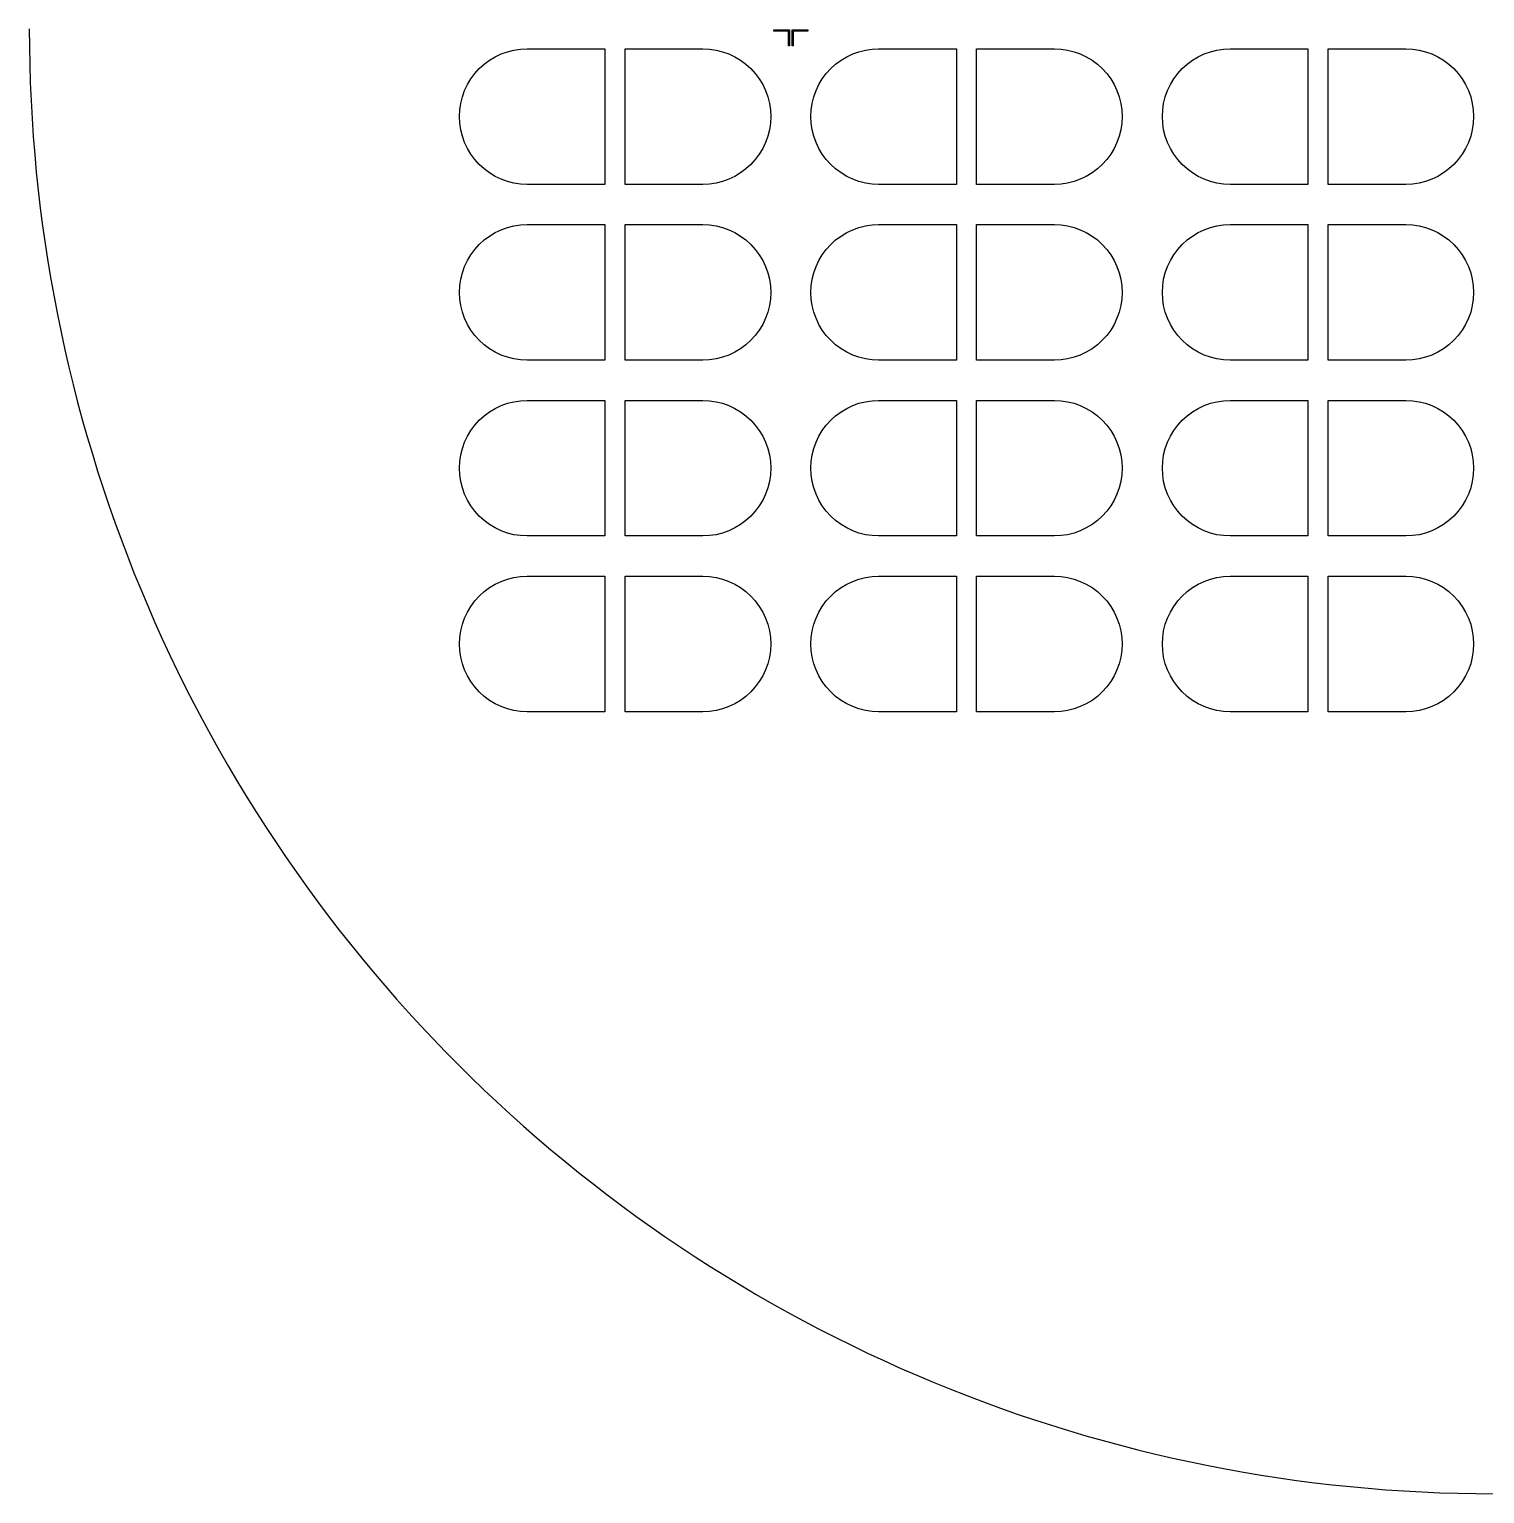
# Model space of a CAD drawing. Extents: x -21 to 129, y -39 to 111.
# Drawn here: x -21 to 53.5, y -39 to 36 of the extents above; entities that cross this region are included whole.
import ezdxf

# ---------------------------------------------------------------- set-up
doc = ezdxf.new("R2010")
doc.units = 0

msp = doc.modelspace()

# ---------------------------------------------------------------- linework, layer by layer
for p, q in [((-21, 36), (-20.9943, 35.0796)), ((17.125, 35.875), (17.125, 35.9375)), ((17.125, 35.9375), (17.9375, 35.9375)), ((17.875, 35.875), (17.125, 35.875)), ((17.875, 35.125), (17.875, 35.875)), ((17.9375, 35.9375), (17.9375, 35.125)), ((18.0625, 35.125), (18.0625, 35.9375)), ((18.0625, 35.9375), (18.875, 35.9375)), ((18.875, 35.875), (18.125, 35.875)), ((18.125, 35.875), (18.125, 35.125)), ((18.875, 35.9375), (18.875, 35.875)), ((-20.9943, 35.0796), (-20.9774, 34.1594)), ((2.57217, 34.3852), (2.86426, 34.5603)), ((2.86426, 34.5603), (3.17209, 34.7059)), ((3.17209, 34.7059), (3.49272, 34.8206)), ((3.49272, 34.8206), (3.82304, 34.9033)), ((3.82304, 34.9033), (4.15988, 34.9533)), ((4.15988, 34.9533), (4.5, 34.97)), ((4.5, 34.97), (8.485, 34.97)), ((8.485, 34.97), (8.485, 28.03)), ((9.515, 28.03), (9.515, 34.97)), ((9.515, 34.97), (13.5, 34.97)), ((13.5, 34.97), (13.8401, 34.9533)), ((13.8401, 34.9533), (14.177, 34.9033)), ((14.177, 34.9033), (14.5073, 34.8206)), ((14.5073, 34.8206), (14.8279, 34.7059)), ((14.8279, 34.7059), (15.1357, 34.5603)), ((15.1357, 34.5603), (15.4278, 34.3852)), ((17.9375, 35.125), (17.875, 35.125)), ((18.125, 35.125), (18.0625, 35.125)), ((20.5722, 34.3852), (20.8643, 34.5603)), ((20.8643, 34.5603), (21.1721, 34.7059)), ((21.1721, 34.7059), (21.4927, 34.8206)), ((21.4927, 34.8206), (21.823, 34.9033)), ((21.823, 34.9033), (22.1599, 34.9533)), ((22.1599, 34.9533), (22.5, 34.97)), ((22.5, 34.97), (26.485, 34.97)), ((26.485, 34.97), (26.485, 28.03)), ((27.515, 28.03), (27.515, 34.97)), ((27.515, 34.97), (31.5, 34.97)), ((31.5, 34.97), (31.8401, 34.9533)), ((31.8401, 34.9533), (32.177, 34.9033)), ((32.177, 34.9033), (32.5073, 34.8206)), ((32.5073, 34.8206), (32.8279, 34.7059)), ((32.8279, 34.7059), (33.1357, 34.5603)), ((33.1357, 34.5603), (33.4278, 34.3852)), ((38.5722, 34.3852), (38.8643, 34.5603)), ((38.8643, 34.5603), (39.1721, 34.7059)), ((39.1721, 34.7059), (39.4927, 34.8206)), ((39.4927, 34.8206), (39.823, 34.9033)), ((39.823, 34.9033), (40.1599, 34.9533)), ((40.1599, 34.9533), (40.5, 34.97)), ((40.5, 34.97), (44.485, 34.97)), ((44.485, 34.97), (44.485, 28.03)), ((45.515, 28.03), (45.515, 34.97)), ((45.515, 34.97), (49.5, 34.97)), ((49.5, 34.97), (49.8401, 34.9533)), ((49.8401, 34.9533), (50.177, 34.9033)), ((50.177, 34.9033), (50.5073, 34.8206)), ((50.5073, 34.8206), (50.8279, 34.7059)), ((50.8279, 34.7059), (51.1357, 34.5603)), ((51.1357, 34.5603), (51.4278, 34.3852)), ((-20.9774, 34.1594), (-20.9492, 33.2395)), ((1.81766, 33.7013), (2.04634, 33.9537)), ((2.04634, 33.9537), (2.29866, 34.1823)), ((2.29866, 34.1823), (2.57217, 34.3852)), ((15.4278, 34.3852), (15.7013, 34.1823)), ((15.7013, 34.1823), (15.9537, 33.9537)), ((15.9537, 33.9537), (16.1823, 33.7013)), ((19.8177, 33.7013), (20.0463, 33.9537)), ((20.0463, 33.9537), (20.2987, 34.1823)), ((20.2987, 34.1823), (20.5722, 34.3852)), ((33.4278, 34.3852), (33.7013, 34.1823)), ((33.7013, 34.1823), (33.9537, 33.9537)), ((33.9537, 33.9537), (34.1823, 33.7013)), ((37.8177, 33.7013), (38.0463, 33.9537)), ((38.0463, 33.9537), (38.2987, 34.1823)), ((38.2987, 34.1823), (38.5722, 34.3852)), ((51.4278, 34.3852), (51.7013, 34.1823)), ((51.7013, 34.1823), (51.9537, 33.9537)), ((51.9537, 33.9537), (52.1823, 33.7013)), ((-20.9492, 33.2395), (-20.9097, 32.3199)), ((1.29414, 32.8279), (1.43974, 33.1357)), ((1.43974, 33.1357), (1.61481, 33.4278)), ((1.61481, 33.4278), (1.81766, 33.7013)), ((16.1823, 33.7013), (16.3852, 33.4278)), ((16.3852, 33.4278), (16.5603, 33.1357)), ((16.5603, 33.1357), (16.7059, 32.8279)), ((19.2941, 32.8279), (19.4397, 33.1357)), ((19.4397, 33.1357), (19.6148, 33.4278)), ((19.6148, 33.4278), (19.8177, 33.7013)), ((34.1823, 33.7013), (34.3852, 33.4278)), ((34.3852, 33.4278), (34.5603, 33.1357)), ((34.5603, 33.1357), (34.7059, 32.8279)), ((37.2941, 32.8279), (37.4397, 33.1357)), ((37.4397, 33.1357), (37.6148, 33.4278)), ((37.6148, 33.4278), (37.8177, 33.7013)), ((52.1823, 33.7013), (52.3852, 33.4278)), ((52.3852, 33.4278), (52.5603, 33.1357)), ((52.5603, 33.1357), (52.7059, 32.8279)), ((-20.9097, 32.3199), (-20.8589, 31.4009)), ((1.09668, 32.177), (1.17943, 32.5073)), ((1.17943, 32.5073), (1.29414, 32.8279)), ((16.7059, 32.8279), (16.8206, 32.5073)), ((16.8206, 32.5073), (16.9033, 32.177)), ((19.0967, 32.177), (19.1794, 32.5073)), ((19.1794, 32.5073), (19.2941, 32.8279)), ((34.7059, 32.8279), (34.8206, 32.5073)), ((34.8206, 32.5073), (34.9033, 32.177)), ((37.0967, 32.177), (37.1794, 32.5073)), ((37.1794, 32.5073), (37.2941, 32.8279)), ((52.7059, 32.8279), (52.8206, 32.5073)), ((52.8206, 32.5073), (52.9033, 32.177)), ((1.03001, 31.5), (1.04672, 31.8401)), ((1.04672, 31.1599), (1.03001, 31.5)), ((1.04672, 31.8401), (1.09668, 32.177)), ((16.9033, 32.177), (16.9533, 31.8401)), ((16.9533, 31.8401), (16.97, 31.5)), ((16.97, 31.5), (16.9533, 31.1599)), ((19.03, 31.5), (19.0467, 31.8401)), ((19.0467, 31.1599), (19.03, 31.5)), ((19.0467, 31.8401), (19.0967, 32.177)), ((34.9033, 32.177), (34.9533, 31.8401)), ((34.9533, 31.8401), (34.97, 31.5)), ((34.97, 31.5), (34.9533, 31.1599)), ((37.03, 31.5), (37.0467, 31.8401)), ((37.0467, 31.1599), (37.03, 31.5)), ((37.0467, 31.8401), (37.0967, 32.177)), ((52.9033, 32.177), (52.9533, 31.8401)), ((52.9533, 31.8401), (52.97, 31.5)), ((52.97, 31.5), (52.9533, 31.1599)), ((-20.8589, 31.4009), (-20.7968, 30.4827)), ((1.09668, 30.823), (1.04672, 31.1599)), ((1.17943, 30.4927), (1.09668, 30.823)), ((16.9033, 30.823), (16.8206, 30.4927)), ((16.9533, 31.1599), (16.9033, 30.823)), ((19.0967, 30.823), (19.0467, 31.1599)), ((19.1794, 30.4927), (19.0967, 30.823)), ((34.9033, 30.823), (34.8206, 30.4927)), ((34.9533, 31.1599), (34.9033, 30.823)), ((37.0967, 30.823), (37.0467, 31.1599)), ((37.1794, 30.4927), (37.0967, 30.823)), ((52.9033, 30.823), (52.8206, 30.4927)), ((52.9533, 31.1599), (52.9033, 30.823)), ((-20.7968, 30.4827), (-20.7234, 29.5652)), ((1.29414, 30.1721), (1.17943, 30.4927)), ((1.43974, 29.8643), (1.29414, 30.1721)), ((16.7059, 30.1721), (16.5603, 29.8643)), ((16.8206, 30.4927), (16.7059, 30.1721)), ((19.2941, 30.1721), (19.1794, 30.4927)), ((19.4397, 29.8643), (19.2941, 30.1721)), ((34.7059, 30.1721), (34.5603, 29.8643)), ((34.8206, 30.4927), (34.7059, 30.1721)), ((37.2941, 30.1721), (37.1794, 30.4927)), ((37.4397, 29.8643), (37.2941, 30.1721)), ((52.7059, 30.1721), (52.5603, 29.8643)), ((52.8206, 30.4927), (52.7059, 30.1721)), ((-20.7234, 29.5652), (-20.6388, 28.6487)), ((1.61481, 29.5722), (1.43974, 29.8643)), ((1.81766, 29.2987), (1.61481, 29.5722)), ((2.04634, 29.0463), (1.81766, 29.2987)), ((16.1823, 29.2987), (15.9537, 29.0463)), ((16.3852, 29.5722), (16.1823, 29.2987)), ((16.5603, 29.8643), (16.3852, 29.5722)), ((19.6148, 29.5722), (19.4397, 29.8643)), ((19.8177, 29.2987), (19.6148, 29.5722)), ((20.0463, 29.0463), (19.8177, 29.2987)), ((34.1823, 29.2987), (33.9537, 29.0463)), ((34.3852, 29.5722), (34.1823, 29.2987)), ((34.5603, 29.8643), (34.3852, 29.5722)), ((37.6148, 29.5722), (37.4397, 29.8643)), ((37.8177, 29.2987), (37.6148, 29.5722)), ((38.0463, 29.0463), (37.8177, 29.2987)), ((52.1823, 29.2987), (51.9537, 29.0463)), ((52.3852, 29.5722), (52.1823, 29.2987)), ((52.5603, 29.8643), (52.3852, 29.5722)), ((-20.6388, 28.6487), (-20.543, 27.7333)), ((2.29866, 28.8177), (2.04634, 29.0463)), ((2.57217, 28.6148), (2.29866, 28.8177)), ((2.86426, 28.4397), (2.57217, 28.6148)), ((15.4278, 28.6148), (15.1357, 28.4397)), ((15.7013, 28.8177), (15.4278, 28.6148)), ((15.9537, 29.0463), (15.7013, 28.8177)), ((20.2987, 28.8177), (20.0463, 29.0463)), ((20.5722, 28.6148), (20.2987, 28.8177)), ((20.8643, 28.4397), (20.5722, 28.6148)), ((33.4278, 28.6148), (33.1357, 28.4397)), ((33.7013, 28.8177), (33.4278, 28.6148)), ((33.9537, 29.0463), (33.7013, 28.8177)), ((38.2987, 28.8177), (38.0463, 29.0463)), ((38.5722, 28.6148), (38.2987, 28.8177)), ((38.8643, 28.4397), (38.5722, 28.6148)), ((51.4278, 28.6148), (51.1357, 28.4397)), ((51.7013, 28.8177), (51.4278, 28.6148)), ((51.9537, 29.0463), (51.7013, 28.8177)), ((3.17209, 28.2941), (2.86426, 28.4397)), ((3.49272, 28.1794), (3.17209, 28.2941)), ((3.82304, 28.0967), (3.49272, 28.1794)), ((4.15988, 28.0467), (3.82304, 28.0967)), ((4.5, 28.03), (4.15988, 28.0467)), ((8.485, 28.03), (4.5, 28.03)), ((13.5, 28.03), (9.515, 28.03)), ((13.8401, 28.0467), (13.5, 28.03)), ((14.177, 28.0967), (13.8401, 28.0467)), ((14.5073, 28.1794), (14.177, 28.0967)), ((14.8279, 28.2941), (14.5073, 28.1794)), ((15.1357, 28.4397), (14.8279, 28.2941)), ((21.1721, 28.2941), (20.8643, 28.4397)), ((21.4927, 28.1794), (21.1721, 28.2941)), ((21.823, 28.0967), (21.4927, 28.1794)), ((22.1599, 28.0467), (21.823, 28.0967)), ((22.5, 28.03), (22.1599, 28.0467)), ((26.485, 28.03), (22.5, 28.03)), ((31.5, 28.03), (27.515, 28.03)), ((31.8401, 28.0467), (31.5, 28.03)), ((32.177, 28.0967), (31.8401, 28.0467)), ((32.5073, 28.1794), (32.177, 28.0967)), ((32.8279, 28.2941), (32.5073, 28.1794)), ((33.1357, 28.4397), (32.8279, 28.2941)), ((39.1721, 28.2941), (38.8643, 28.4397)), ((39.4927, 28.1794), (39.1721, 28.2941)), ((39.823, 28.0967), (39.4927, 28.1794)), ((40.1599, 28.0467), (39.823, 28.0967)), ((40.5, 28.03), (40.1599, 28.0467)), ((44.485, 28.03), (40.5, 28.03)), ((49.5, 28.03), (45.515, 28.03)), ((49.8401, 28.0467), (49.5, 28.03)), ((50.177, 28.0967), (49.8401, 28.0467)), ((50.5073, 28.1794), (50.177, 28.0967)), ((50.8279, 28.2941), (50.5073, 28.1794)), ((51.1357, 28.4397), (50.8279, 28.2941)), ((-20.543, 27.7333), (-20.436, 26.8192)), ((-20.436, 26.8192), (-20.3177, 25.9064)), ((-20.3177, 25.9064), (-20.1882, 24.9952)), ((2.57217, 25.3852), (2.86426, 25.5603)), ((2.86426, 25.5603), (3.17209, 25.7059)), ((3.17209, 25.7059), (3.49272, 25.8206)), ((3.49272, 25.8206), (3.82304, 25.9033)), ((3.82304, 25.9033), (4.15988, 25.9533)), ((4.15988, 25.9533), (4.5, 25.97)), ((4.5, 25.97), (8.485, 25.97)), ((8.485, 25.97), (8.485, 19.03)), ((9.515, 19.03), (9.515, 25.97)), ((9.515, 25.97), (13.5, 25.97)), ((13.5, 25.97), (13.8401, 25.9533)), ((13.8401, 25.9533), (14.177, 25.9033)), ((14.177, 25.9033), (14.5073, 25.8206)), ((14.5073, 25.8206), (14.8279, 25.7059)), ((14.8279, 25.7059), (15.1357, 25.5603)), ((15.1357, 25.5603), (15.4278, 25.3852)), ((20.5722, 25.3852), (20.8643, 25.5603)), ((20.8643, 25.5603), (21.1721, 25.7059)), ((21.1721, 25.7059), (21.4927, 25.8206)), ((21.4927, 25.8206), (21.823, 25.9033)), ((21.823, 25.9033), (22.1599, 25.9533)), ((22.1599, 25.9533), (22.5, 25.97)), ((22.5, 25.97), (26.485, 25.97)), ((26.485, 25.97), (26.485, 19.03)), ((27.515, 19.03), (27.515, 25.97)), ((27.515, 25.97), (31.5, 25.97)), ((31.5, 25.97), (31.8401, 25.9533)), ((31.8401, 25.9533), (32.177, 25.9033)), ((32.177, 25.9033), (32.5073, 25.8206)), ((32.5073, 25.8206), (32.8279, 25.7059)), ((32.8279, 25.7059), (33.1357, 25.5603)), ((33.1357, 25.5603), (33.4278, 25.3852)), ((38.5722, 25.3852), (38.8643, 25.5603)), ((38.8643, 25.5603), (39.1721, 25.7059)), ((39.1721, 25.7059), (39.4927, 25.8206)), ((39.4927, 25.8206), (39.823, 25.9033)), ((39.823, 25.9033), (40.1599, 25.9533)), ((40.1599, 25.9533), (40.5, 25.97)), ((40.5, 25.97), (44.485, 25.97)), ((44.485, 25.97), (44.485, 19.03)), ((45.515, 19.03), (45.515, 25.97)), ((45.515, 25.97), (49.5, 25.97)), ((49.5, 25.97), (49.8401, 25.9533)), ((49.8401, 25.9533), (50.177, 25.9033)), ((50.177, 25.9033), (50.5073, 25.8206)), ((50.5073, 25.8206), (50.8279, 25.7059)), ((50.8279, 25.7059), (51.1357, 25.5603)), ((51.1357, 25.5603), (51.4278, 25.3852)), ((-20.1882, 24.9952), (-20.0476, 24.0856)), ((1.81766, 24.7013), (2.04634, 24.9537)), ((2.04634, 24.9537), (2.29866, 25.1823)), ((2.29866, 25.1823), (2.57217, 25.3852)), ((15.4278, 25.3852), (15.7013, 25.1823)), ((15.7013, 25.1823), (15.9537, 24.9537)), ((15.9537, 24.9537), (16.1823, 24.7013)), ((19.8177, 24.7013), (20.0463, 24.9537)), ((20.0463, 24.9537), (20.2987, 25.1823)), ((20.2987, 25.1823), (20.5722, 25.3852)), ((33.4278, 25.3852), (33.7013, 25.1823)), ((33.7013, 25.1823), (33.9537, 24.9537)), ((33.9537, 24.9537), (34.1823, 24.7013)), ((37.8177, 24.7013), (38.0463, 24.9537)), ((38.0463, 24.9537), (38.2987, 25.1823)), ((38.2987, 25.1823), (38.5722, 25.3852)), ((51.4278, 25.3852), (51.7013, 25.1823)), ((51.7013, 25.1823), (51.9537, 24.9537)), ((51.9537, 24.9537), (52.1823, 24.7013)), ((-20.0476, 24.0856), (-19.8958, 23.1779)), ((1.29414, 23.8279), (1.43974, 24.1357)), ((1.43974, 24.1357), (1.61481, 24.4278)), ((1.61481, 24.4278), (1.81766, 24.7013)), ((16.1823, 24.7013), (16.3852, 24.4278)), ((16.3852, 24.4278), (16.5603, 24.1357)), ((16.5603, 24.1357), (16.7059, 23.8279)), ((19.2941, 23.8279), (19.4397, 24.1357)), ((19.4397, 24.1357), (19.6148, 24.4278)), ((19.6148, 24.4278), (19.8177, 24.7013)), ((34.1823, 24.7013), (34.3852, 24.4278)), ((34.3852, 24.4278), (34.5603, 24.1357)), ((34.5603, 24.1357), (34.7059, 23.8279)), ((37.2941, 23.8279), (37.4397, 24.1357)), ((37.4397, 24.1357), (37.6148, 24.4278)), ((37.6148, 24.4278), (37.8177, 24.7013)), ((52.1823, 24.7013), (52.3852, 24.4278)), ((52.3852, 24.4278), (52.5603, 24.1357)), ((52.5603, 24.1357), (52.7059, 23.8279)), ((1.09668, 23.177), (1.17943, 23.5073)), ((1.17943, 23.5073), (1.29414, 23.8279)), ((16.7059, 23.8279), (16.8206, 23.5073)), ((16.8206, 23.5073), (16.9033, 23.177)), ((19.0967, 23.177), (19.1794, 23.5073)), ((19.1794, 23.5073), (19.2941, 23.8279)), ((34.7059, 23.8279), (34.8206, 23.5073)), ((34.8206, 23.5073), (34.9033, 23.177)), ((37.0967, 23.177), (37.1794, 23.5073)), ((37.1794, 23.5073), (37.2941, 23.8279)), ((52.7059, 23.8279), (52.8206, 23.5073)), ((52.8206, 23.5073), (52.9033, 23.177)), ((-19.8958, 23.1779), (-19.7329, 22.272)), ((1.03001, 22.5), (1.04672, 22.8401)), ((1.04672, 22.1599), (1.03001, 22.5)), ((1.04672, 22.8401), (1.09668, 23.177)), ((16.9033, 23.177), (16.9533, 22.8401)), ((16.9533, 22.8401), (16.97, 22.5)), ((16.97, 22.5), (16.9533, 22.1599)), ((19.03, 22.5), (19.0467, 22.8401)), ((19.0467, 22.1599), (19.03, 22.5)), ((19.0467, 22.8401), (19.0967, 23.177)), ((34.9033, 23.177), (34.9533, 22.8401)), ((34.9533, 22.8401), (34.97, 22.5)), ((34.97, 22.5), (34.9533, 22.1599)), ((37.03, 22.5), (37.0467, 22.8401)), ((37.0467, 22.1599), (37.03, 22.5)), ((37.0467, 22.8401), (37.0967, 23.177)), ((52.9033, 23.177), (52.9533, 22.8401)), ((52.9533, 22.8401), (52.97, 22.5)), ((52.97, 22.5), (52.9533, 22.1599)), ((-19.7329, 22.272), (-19.5589, 21.3682)), ((1.09668, 21.823), (1.04672, 22.1599)), ((1.17943, 21.4927), (1.09668, 21.823)), ((16.9033, 21.823), (16.8206, 21.4927)), ((16.9533, 22.1599), (16.9033, 21.823)), ((19.0967, 21.823), (19.0467, 22.1599)), ((19.1794, 21.4927), (19.0967, 21.823)), ((34.9033, 21.823), (34.8206, 21.4927)), ((34.9533, 22.1599), (34.9033, 21.823)), ((37.0967, 21.823), (37.0467, 22.1599)), ((37.1794, 21.4927), (37.0967, 21.823)), ((52.9033, 21.823), (52.8206, 21.4927)), ((52.9533, 22.1599), (52.9033, 21.823)), ((-19.5589, 21.3682), (-19.3738, 20.4666)), ((1.29414, 21.1721), (1.17943, 21.4927)), ((1.43974, 20.8643), (1.29414, 21.1721)), ((16.7059, 21.1721), (16.5603, 20.8643)), ((16.8206, 21.4927), (16.7059, 21.1721)), ((19.2941, 21.1721), (19.1794, 21.4927)), ((19.4397, 20.8643), (19.2941, 21.1721)), ((34.7059, 21.1721), (34.5603, 20.8643)), ((34.8206, 21.4927), (34.7059, 21.1721)), ((37.2941, 21.1721), (37.1794, 21.4927)), ((37.4397, 20.8643), (37.2941, 21.1721)), ((52.7059, 21.1721), (52.5603, 20.8643)), ((52.8206, 21.4927), (52.7059, 21.1721)), ((-19.3738, 20.4666), (-19.1777, 19.5674)), ((1.61481, 20.5722), (1.43974, 20.8643)), ((1.81766, 20.2987), (1.61481, 20.5722)), ((2.04634, 20.0463), (1.81766, 20.2987)), ((16.1823, 20.2987), (15.9537, 20.0463)), ((16.3852, 20.5722), (16.1823, 20.2987)), ((16.5603, 20.8643), (16.3852, 20.5722)), ((19.6148, 20.5722), (19.4397, 20.8643)), ((19.8177, 20.2987), (19.6148, 20.5722)), ((20.0463, 20.0463), (19.8177, 20.2987)), ((34.1823, 20.2987), (33.9537, 20.0463)), ((34.3852, 20.5722), (34.1823, 20.2987)), ((34.5603, 20.8643), (34.3852, 20.5722)), ((37.6148, 20.5722), (37.4397, 20.8643)), ((37.8177, 20.2987), (37.6148, 20.5722)), ((38.0463, 20.0463), (37.8177, 20.2987)), ((52.1823, 20.2987), (51.9537, 20.0463)), ((52.3852, 20.5722), (52.1823, 20.2987)), ((52.5603, 20.8643), (52.3852, 20.5722)), ((-19.1777, 19.5674), (-18.9705, 18.6706)), ((2.29866, 19.8177), (2.04634, 20.0463)), ((2.57217, 19.6148), (2.29866, 19.8177)), ((2.86426, 19.4397), (2.57217, 19.6148)), ((15.4278, 19.6148), (15.1357, 19.4397)), ((15.7013, 19.8177), (15.4278, 19.6148)), ((15.9537, 20.0463), (15.7013, 19.8177)), ((20.2987, 19.8177), (20.0463, 20.0463)), ((20.5722, 19.6148), (20.2987, 19.8177)), ((20.8643, 19.4397), (20.5722, 19.6148)), ((33.4278, 19.6148), (33.1357, 19.4397)), ((33.7013, 19.8177), (33.4278, 19.6148)), ((33.9537, 20.0463), (33.7013, 19.8177)), ((38.2987, 19.8177), (38.0463, 20.0463)), ((38.5722, 19.6148), (38.2987, 19.8177)), ((38.8643, 19.4397), (38.5722, 19.6148)), ((51.4278, 19.6148), (51.1357, 19.4397)), ((51.7013, 19.8177), (51.4278, 19.6148)), ((51.9537, 20.0463), (51.7013, 19.8177)), ((3.17209, 19.2941), (2.86426, 19.4397)), ((3.49272, 19.1794), (3.17209, 19.2941)), ((3.82304, 19.0967), (3.49272, 19.1794)), ((4.15988, 19.0467), (3.82304, 19.0967)), ((4.5, 19.03), (4.15988, 19.0467)), ((8.485, 19.03), (4.5, 19.03)), ((13.5, 19.03), (9.515, 19.03)), ((13.8401, 19.0467), (13.5, 19.03)), ((14.177, 19.0967), (13.8401, 19.0467)), ((14.5073, 19.1794), (14.177, 19.0967)), ((14.8279, 19.2941), (14.5073, 19.1794)), ((15.1357, 19.4397), (14.8279, 19.2941)), ((21.1721, 19.2941), (20.8643, 19.4397)), ((21.4927, 19.1794), (21.1721, 19.2941)), ((21.823, 19.0967), (21.4927, 19.1794)), ((22.1599, 19.0467), (21.823, 19.0967)), ((22.5, 19.03), (22.1599, 19.0467)), ((26.485, 19.03), (22.5, 19.03)), ((31.5, 19.03), (27.515, 19.03)), ((31.8401, 19.0467), (31.5, 19.03)), ((32.177, 19.0967), (31.8401, 19.0467)), ((32.5073, 19.1794), (32.177, 19.0967)), ((32.8279, 19.2941), (32.5073, 19.1794)), ((33.1357, 19.4397), (32.8279, 19.2941)), ((39.1721, 19.2941), (38.8643, 19.4397)), ((39.4927, 19.1794), (39.1721, 19.2941)), ((39.823, 19.0967), (39.4927, 19.1794)), ((40.1599, 19.0467), (39.823, 19.0967)), ((40.5, 19.03), (40.1599, 19.0467)), ((44.485, 19.03), (40.5, 19.03)), ((49.5, 19.03), (45.515, 19.03)), ((49.8401, 19.0467), (49.5, 19.03)), ((50.177, 19.0967), (49.8401, 19.0467)), ((50.5073, 19.1794), (50.177, 19.0967)), ((50.8279, 19.2941), (50.5073, 19.1794)), ((51.1357, 19.4397), (50.8279, 19.2941)), ((-18.9705, 18.6706), (-18.7523, 17.7765)), ((-18.7523, 17.7765), (-18.5232, 16.8851)), ((-18.5232, 16.8851), (-18.2832, 15.9965)), ((2.57217, 16.3852), (2.86426, 16.5603)), ((2.86426, 16.5603), (3.17209, 16.7059)), ((3.17209, 16.7059), (3.49272, 16.8206)), ((3.49272, 16.8206), (3.82304, 16.9033)), ((3.82304, 16.9033), (4.15988, 16.9533)), ((4.15988, 16.9533), (4.5, 16.97)), ((4.5, 16.97), (8.485, 16.97)), ((8.485, 16.97), (8.485, 10.03)), ((9.515, 10.03), (9.515, 16.97)), ((9.515, 16.97), (13.5, 16.97)), ((13.5, 16.97), (13.8401, 16.9533)), ((13.8401, 16.9533), (14.177, 16.9033)), ((14.177, 16.9033), (14.5073, 16.8206)), ((14.5073, 16.8206), (14.8279, 16.7059)), ((14.8279, 16.7059), (15.1357, 16.5603)), ((15.1357, 16.5603), (15.4278, 16.3852)), ((20.5722, 16.3852), (20.8643, 16.5603)), ((20.8643, 16.5603), (21.1721, 16.7059)), ((21.1721, 16.7059), (21.4927, 16.8206)), ((21.4927, 16.8206), (21.823, 16.9033)), ((21.823, 16.9033), (22.1599, 16.9533)), ((22.1599, 16.9533), (22.5, 16.97)), ((22.5, 16.97), (26.485, 16.97)), ((26.485, 16.97), (26.485, 10.03)), ((27.515, 10.03), (27.515, 16.97)), ((27.515, 16.97), (31.5, 16.97)), ((31.5, 16.97), (31.8401, 16.9533)), ((31.8401, 16.9533), (32.177, 16.9033)), ((32.177, 16.9033), (32.5073, 16.8206)), ((32.5073, 16.8206), (32.8279, 16.7059)), ((32.8279, 16.7059), (33.1357, 16.5603)), ((33.1357, 16.5603), (33.4278, 16.3852)), ((38.5722, 16.3852), (38.8643, 16.5603)), ((38.8643, 16.5603), (39.1721, 16.7059)), ((39.1721, 16.7059), (39.4927, 16.8206)), ((39.4927, 16.8206), (39.823, 16.9033)), ((39.823, 16.9033), (40.1599, 16.9533)), ((40.1599, 16.9533), (40.5, 16.97)), ((40.5, 16.97), (44.485, 16.97)), ((44.485, 16.97), (44.485, 10.03)), ((45.515, 10.03), (45.515, 16.97)), ((45.515, 16.97), (49.5, 16.97)), ((49.5, 16.97), (49.8401, 16.9533)), ((49.8401, 16.9533), (50.177, 16.9033)), ((50.177, 16.9033), (50.5073, 16.8206)), ((50.5073, 16.8206), (50.8279, 16.7059)), ((50.8279, 16.7059), (51.1357, 16.5603)), ((51.1357, 16.5603), (51.4278, 16.3852)), ((-18.2832, 15.9965), (-18.0323, 15.111)), ((1.81766, 15.7013), (2.04634, 15.9537)), ((2.04634, 15.9537), (2.29866, 16.1823)), ((2.29866, 16.1823), (2.57217, 16.3852)), ((15.4278, 16.3852), (15.7013, 16.1823)), ((15.7013, 16.1823), (15.9537, 15.9537)), ((15.9537, 15.9537), (16.1823, 15.7013)), ((19.8177, 15.7013), (20.0463, 15.9537)), ((20.0463, 15.9537), (20.2987, 16.1823)), ((20.2987, 16.1823), (20.5722, 16.3852)), ((33.4278, 16.3852), (33.7013, 16.1823)), ((33.7013, 16.1823), (33.9537, 15.9537)), ((33.9537, 15.9537), (34.1823, 15.7013)), ((37.8177, 15.7013), (38.0463, 15.9537)), ((38.0463, 15.9537), (38.2987, 16.1823)), ((38.2987, 16.1823), (38.5722, 16.3852)), ((51.4278, 16.3852), (51.7013, 16.1823)), ((51.7013, 16.1823), (51.9537, 15.9537)), ((51.9537, 15.9537), (52.1823, 15.7013)), ((-18.0323, 15.111), (-17.7705, 14.2286)), ((1.29414, 14.8279), (1.43974, 15.1357)), ((1.43974, 15.1357), (1.61481, 15.4278)), ((1.61481, 15.4278), (1.81766, 15.7013)), ((16.1823, 15.7013), (16.3852, 15.4278)), ((16.3852, 15.4278), (16.5603, 15.1357)), ((16.5603, 15.1357), (16.7059, 14.8279)), ((19.2941, 14.8279), (19.4397, 15.1357)), ((19.4397, 15.1357), (19.6148, 15.4278)), ((19.6148, 15.4278), (19.8177, 15.7013)), ((34.1823, 15.7013), (34.3852, 15.4278)), ((34.3852, 15.4278), (34.5603, 15.1357)), ((34.5603, 15.1357), (34.7059, 14.8279)), ((37.2941, 14.8279), (37.4397, 15.1357)), ((37.4397, 15.1357), (37.6148, 15.4278)), ((37.6148, 15.4278), (37.8177, 15.7013)), ((52.1823, 15.7013), (52.3852, 15.4278)), ((52.3852, 15.4278), (52.5603, 15.1357)), ((52.5603, 15.1357), (52.7059, 14.8279)), ((1.09668, 14.177), (1.17943, 14.5073)), ((1.17943, 14.5073), (1.29414, 14.8279)), ((16.7059, 14.8279), (16.8206, 14.5073)), ((16.8206, 14.5073), (16.9033, 14.177)), ((19.0967, 14.177), (19.1794, 14.5073)), ((19.1794, 14.5073), (19.2941, 14.8279)), ((34.7059, 14.8279), (34.8206, 14.5073)), ((34.8206, 14.5073), (34.9033, 14.177)), ((37.0967, 14.177), (37.1794, 14.5073)), ((37.1794, 14.5073), (37.2941, 14.8279)), ((52.7059, 14.8279), (52.8206, 14.5073)), ((52.8206, 14.5073), (52.9033, 14.177)), ((-17.7705, 14.2286), (-17.4979, 13.3495)), ((1.03001, 13.5), (1.04672, 13.8401)), ((1.04672, 13.1599), (1.03001, 13.5)), ((1.04672, 13.8401), (1.09668, 14.177)), ((16.9033, 14.177), (16.9533, 13.8401)), ((16.9533, 13.8401), (16.97, 13.5)), ((16.97, 13.5), (16.9533, 13.1599)), ((19.03, 13.5), (19.0467, 13.8401)), ((19.0467, 13.1599), (19.03, 13.5)), ((19.0467, 13.8401), (19.0967, 14.177)), ((34.9033, 14.177), (34.9533, 13.8401)), ((34.9533, 13.8401), (34.97, 13.5)), ((34.97, 13.5), (34.9533, 13.1599)), ((37.03, 13.5), (37.0467, 13.8401)), ((37.0467, 13.1599), (37.03, 13.5)), ((37.0467, 13.8401), (37.0967, 14.177)), ((52.9033, 14.177), (52.9533, 13.8401)), ((52.9533, 13.8401), (52.97, 13.5)), ((52.97, 13.5), (52.9533, 13.1599)), ((-17.4979, 13.3495), (-17.2146, 12.4739)), ((1.09668, 12.823), (1.04672, 13.1599)), ((1.17943, 12.4927), (1.09668, 12.823)), ((16.9033, 12.823), (16.8206, 12.4927)), ((16.9533, 13.1599), (16.9033, 12.823)), ((19.0967, 12.823), (19.0467, 13.1599)), ((19.1794, 12.4927), (19.0967, 12.823)), ((34.9033, 12.823), (34.8206, 12.4927)), ((34.9533, 13.1599), (34.9033, 12.823)), ((37.0967, 12.823), (37.0467, 13.1599)), ((37.1794, 12.4927), (37.0967, 12.823)), ((52.9033, 12.823), (52.8206, 12.4927)), ((52.9533, 13.1599), (52.9033, 12.823)), ((-17.2146, 12.4739), (-16.9205, 11.6017)), ((1.29414, 12.1721), (1.17943, 12.4927)), ((1.43974, 11.8643), (1.29414, 12.1721)), ((16.7059, 12.1721), (16.5603, 11.8643)), ((16.8206, 12.4927), (16.7059, 12.1721)), ((19.2941, 12.1721), (19.1794, 12.4927)), ((19.4397, 11.8643), (19.2941, 12.1721)), ((34.7059, 12.1721), (34.5603, 11.8643)), ((34.8206, 12.4927), (34.7059, 12.1721)), ((37.2941, 12.1721), (37.1794, 12.4927)), ((37.4397, 11.8643), (37.2941, 12.1721)), ((52.7059, 12.1721), (52.5603, 11.8643)), ((52.8206, 12.4927), (52.7059, 12.1721)), ((-16.9205, 11.6017), (-16.6158, 10.7332)), ((1.61481, 11.5722), (1.43974, 11.8643)), ((1.81766, 11.2987), (1.61481, 11.5722)), ((2.04634, 11.0463), (1.81766, 11.2987)), ((16.1823, 11.2987), (15.9537, 11.0463)), ((16.3852, 11.5722), (16.1823, 11.2987)), ((16.5603, 11.8643), (16.3852, 11.5722)), ((19.6148, 11.5722), (19.4397, 11.8643)), ((19.8177, 11.2987), (19.6148, 11.5722)), ((20.0463, 11.0463), (19.8177, 11.2987)), ((34.1823, 11.2987), (33.9537, 11.0463)), ((34.3852, 11.5722), (34.1823, 11.2987)), ((34.5603, 11.8643), (34.3852, 11.5722)), ((37.6148, 11.5722), (37.4397, 11.8643)), ((37.8177, 11.2987), (37.6148, 11.5722)), ((38.0463, 11.0463), (37.8177, 11.2987)), ((52.1823, 11.2987), (51.9537, 11.0463)), ((52.3852, 11.5722), (52.1823, 11.2987)), ((52.5603, 11.8643), (52.3852, 11.5722)), ((-16.6158, 10.7332), (-16.3004, 9.86859)), ((2.29866, 10.8177), (2.04634, 11.0463)), ((2.57217, 10.6148), (2.29866, 10.8177)), ((2.86426, 10.4397), (2.57217, 10.6148)), ((15.4278, 10.6148), (15.1357, 10.4397)), ((15.7013, 10.8177), (15.4278, 10.6148)), ((15.9537, 11.0463), (15.7013, 10.8177)), ((20.2987, 10.8177), (20.0463, 11.0463)), ((20.5722, 10.6148), (20.2987, 10.8177)), ((20.8643, 10.4397), (20.5722, 10.6148)), ((33.4278, 10.6148), (33.1357, 10.4397)), ((33.7013, 10.8177), (33.4278, 10.6148)), ((33.9537, 11.0463), (33.7013, 10.8177)), ((38.2987, 10.8177), (38.0463, 11.0463)), ((38.5722, 10.6148), (38.2987, 10.8177)), ((38.8643, 10.4397), (38.5722, 10.6148)), ((51.4278, 10.6148), (51.1357, 10.4397)), ((51.7013, 10.8177), (51.4278, 10.6148)), ((51.9537, 11.0463), (51.7013, 10.8177)), ((-16.3004, 9.86859), (-15.9745, 9.00786)), ((3.17209, 10.2941), (2.86426, 10.4397)), ((3.49272, 10.1794), (3.17209, 10.2941)), ((3.82304, 10.0967), (3.49272, 10.1794)), ((4.15988, 10.0467), (3.82304, 10.0967)), ((4.5, 10.03), (4.15988, 10.0467)), ((8.485, 10.03), (4.5, 10.03)), ((13.5, 10.03), (9.515, 10.03)), ((13.8401, 10.0467), (13.5, 10.03)), ((14.177, 10.0967), (13.8401, 10.0467)), ((14.5073, 10.1794), (14.177, 10.0967)), ((14.8279, 10.2941), (14.5073, 10.1794)), ((15.1357, 10.4397), (14.8279, 10.2941)), ((21.1721, 10.2941), (20.8643, 10.4397)), ((21.4927, 10.1794), (21.1721, 10.2941)), ((21.823, 10.0967), (21.4927, 10.1794)), ((22.1599, 10.0467), (21.823, 10.0967)), ((22.5, 10.03), (22.1599, 10.0467)), ((26.485, 10.03), (22.5, 10.03)), ((31.5, 10.03), (27.515, 10.03)), ((31.8401, 10.0467), (31.5, 10.03)), ((32.177, 10.0967), (31.8401, 10.0467)), ((32.5073, 10.1794), (32.177, 10.0967)), ((32.8279, 10.2941), (32.5073, 10.1794)), ((33.1357, 10.4397), (32.8279, 10.2941)), ((39.1721, 10.2941), (38.8643, 10.4397)), ((39.4927, 10.1794), (39.1721, 10.2941)), ((39.823, 10.0967), (39.4927, 10.1794)), ((40.1599, 10.0467), (39.823, 10.0967)), ((40.5, 10.03), (40.1599, 10.0467)), ((44.485, 10.03), (40.5, 10.03)), ((49.5, 10.03), (45.515, 10.03)), ((49.8401, 10.0467), (49.5, 10.03)), ((50.177, 10.0967), (49.8401, 10.0467)), ((50.5073, 10.1794), (50.177, 10.0967)), ((50.8279, 10.2941), (50.5073, 10.1794)), ((51.1357, 10.4397), (50.8279, 10.2941)), ((-15.9745, 9.00786), (-15.638, 8.1512)), ((-15.638, 8.1512), (-15.291, 7.29874)), ((2.57217, 7.38519), (2.86426, 7.56026)), ((2.86426, 7.56026), (3.17209, 7.70586)), ((3.17209, 7.70586), (3.49272, 7.82057)), ((3.49272, 7.82057), (3.82304, 7.90332)), ((3.82304, 7.90332), (4.15988, 7.95328)), ((4.15988, 7.95328), (4.5, 7.96999)), ((4.5, 7.96999), (8.485, 7.96999)), ((8.485, 7.96999), (8.485, 1.03001)), ((9.515, 1.03001), (9.515, 7.96999)), ((9.515, 7.96999), (13.5, 7.96999)), ((13.5, 7.96999), (13.8401, 7.95328)), ((13.8401, 7.95328), (14.177, 7.90332)), ((14.177, 7.90332), (14.5073, 7.82057)), ((14.5073, 7.82057), (14.8279, 7.70586)), ((14.8279, 7.70586), (15.1357, 7.56026)), ((15.1357, 7.56026), (15.4278, 7.38519)), ((20.5722, 7.38519), (20.8643, 7.56026)), ((20.8643, 7.56026), (21.1721, 7.70586)), ((21.1721, 7.70586), (21.4927, 7.82057)), ((21.4927, 7.82057), (21.823, 7.90332)), ((21.823, 7.90332), (22.1599, 7.95328)), ((22.1599, 7.95328), (22.5, 7.96999)), ((22.5, 7.96999), (26.485, 7.96999)), ((26.485, 7.96999), (26.485, 1.03001)), ((27.515, 1.03001), (27.515, 7.96999)), ((27.515, 7.96999), (31.5, 7.96999)), ((31.5, 7.96999), (31.8401, 7.95328)), ((31.8401, 7.95328), (32.177, 7.90332)), ((32.177, 7.90332), (32.5073, 7.82057)), ((32.5073, 7.82057), (32.8279, 7.70586)), ((32.8279, 7.70586), (33.1357, 7.56026)), ((33.1357, 7.56026), (33.4278, 7.38519)), ((38.5722, 7.38519), (38.8643, 7.56026)), ((38.8643, 7.56026), (39.1721, 7.70586)), ((39.1721, 7.70586), (39.4927, 7.82057)), ((39.4927, 7.82057), (39.823, 7.90332)), ((39.823, 7.90332), (40.1599, 7.95328)), ((40.1599, 7.95328), (40.5, 7.96999)), ((40.5, 7.96999), (44.485, 7.96999)), ((44.485, 7.96999), (44.485, 1.03001)), ((45.515, 1.03001), (45.515, 7.96999)), ((45.515, 7.96999), (49.5, 7.96999)), ((49.5, 7.96999), (49.8401, 7.95328)), ((49.8401, 7.95328), (50.177, 7.90332)), ((50.177, 7.90332), (50.5073, 7.82057)), ((50.5073, 7.82057), (50.8279, 7.70586)), ((50.8279, 7.70586), (51.1357, 7.56026)), ((51.1357, 7.56026), (51.4278, 7.38519)), ((-15.291, 7.29874), (-14.9335, 6.45059)), ((1.81766, 6.70134), (2.04634, 6.95366)), ((2.04634, 6.95366), (2.29866, 7.18234)), ((2.29866, 7.18234), (2.57217, 7.38519)), ((15.4278, 7.38519), (15.7013, 7.18234)), ((15.7013, 7.18234), (15.9537, 6.95366)), ((15.9537, 6.95366), (16.1823, 6.70134)), ((19.8177, 6.70134), (20.0463, 6.95366)), ((20.0463, 6.95366), (20.2987, 7.18234)), ((20.2987, 7.18234), (20.5722, 7.38519)), ((33.4278, 7.38519), (33.7013, 7.18234)), ((33.7013, 7.18234), (33.9537, 6.95366)), ((33.9537, 6.95366), (34.1823, 6.70134)), ((37.8177, 6.70134), (38.0463, 6.95366)), ((38.0463, 6.95366), (38.2987, 7.18234)), ((38.2987, 7.18234), (38.5722, 7.38519)), ((51.4278, 7.38519), (51.7013, 7.18234)), ((51.7013, 7.18234), (51.9537, 6.95366)), ((51.9537, 6.95366), (52.1823, 6.70134)), ((-14.9335, 6.45059), (-14.5657, 5.60689)), ((1.29414, 5.82791), (1.43974, 6.13574)), ((1.43974, 6.13574), (1.61481, 6.42783)), ((1.61481, 6.42783), (1.81766, 6.70134)), ((16.1823, 6.70134), (16.3852, 6.42783)), ((16.3852, 6.42783), (16.5603, 6.13574)), ((16.5603, 6.13574), (16.7059, 5.82791)), ((19.2941, 5.82791), (19.4397, 6.13574)), ((19.4397, 6.13574), (19.6148, 6.42783)), ((19.6148, 6.42783), (19.8177, 6.70134)), ((34.1823, 6.70134), (34.3852, 6.42783)), ((34.3852, 6.42783), (34.5603, 6.13574)), ((34.5603, 6.13574), (34.7059, 5.82791)), ((37.2941, 5.82791), (37.4397, 6.13574)), ((37.4397, 6.13574), (37.6148, 6.42783)), ((37.6148, 6.42783), (37.8177, 6.70134)), ((52.1823, 6.70134), (52.3852, 6.42783)), ((52.3852, 6.42783), (52.5603, 6.13574)), ((52.5603, 6.13574), (52.7059, 5.82791)), ((-14.5657, 5.60689), (-14.1876, 4.76778)), ((1.09668, 5.17696), (1.17943, 5.50728)), ((1.17943, 5.50728), (1.29414, 5.82791)), ((16.7059, 5.82791), (16.8206, 5.50728)), ((16.8206, 5.50728), (16.9033, 5.17696)), ((19.0967, 5.17696), (19.1794, 5.50728)), ((19.1794, 5.50728), (19.2941, 5.82791)), ((34.7059, 5.82791), (34.8206, 5.50728)), ((34.8206, 5.50728), (34.9033, 5.17696)), ((37.0967, 5.17696), (37.1794, 5.50728)), ((37.1794, 5.50728), (37.2941, 5.82791)), ((52.7059, 5.82791), (52.8206, 5.50728)), ((52.8206, 5.50728), (52.9033, 5.17696)), ((-14.1876, 4.76778), (-13.7992, 3.93336)), ((1.03001, 4.5), (1.04672, 4.84012)), ((1.04672, 4.15988), (1.03001, 4.5)), ((1.04672, 4.84012), (1.09668, 5.17696)), ((16.9033, 5.17696), (16.9533, 4.84012)), ((16.9533, 4.84012), (16.97, 4.5)), ((16.97, 4.5), (16.9533, 4.15988)), ((19.03, 4.5), (19.0467, 4.84012)), ((19.0467, 4.15988), (19.03, 4.5)), ((19.0467, 4.84012), (19.0967, 5.17696)), ((34.9033, 5.17696), (34.9533, 4.84012)), ((34.9533, 4.84012), (34.97, 4.5)), ((34.97, 4.5), (34.9533, 4.15988)), ((37.03, 4.5), (37.0467, 4.84012)), ((37.0467, 4.15988), (37.03, 4.5)), ((37.0467, 4.84012), (37.0967, 5.17696)), ((52.9033, 5.17696), (52.9533, 4.84012)), ((52.9533, 4.84012), (52.97, 4.5)), ((52.97, 4.5), (52.9533, 4.15988)), ((-13.7992, 3.93336), (-13.4006, 3.10378)), ((1.09668, 3.82304), (1.04672, 4.15988)), ((1.17943, 3.49272), (1.09668, 3.82304)), ((16.9033, 3.82304), (16.8206, 3.49272)), ((16.9533, 4.15988), (16.9033, 3.82304)), ((19.0967, 3.82304), (19.0467, 4.15988)), ((19.1794, 3.49272), (19.0967, 3.82304)), ((34.9033, 3.82304), (34.8206, 3.49272)), ((34.9533, 4.15988), (34.9033, 3.82304)), ((37.0967, 3.82304), (37.0467, 4.15988)), ((37.1794, 3.49272), (37.0967, 3.82304)), ((52.9033, 3.82304), (52.8206, 3.49272)), ((52.9533, 4.15988), (52.9033, 3.82304)), ((-13.4006, 3.10378), (-12.9918, 2.27914)), ((1.29414, 3.17209), (1.17943, 3.49272)), ((1.43974, 2.86426), (1.29414, 3.17209)), ((16.7059, 3.17209), (16.5603, 2.86426)), ((16.8206, 3.49272), (16.7059, 3.17209)), ((19.2941, 3.17209), (19.1794, 3.49272)), ((19.4397, 2.86426), (19.2941, 3.17209)), ((34.7059, 3.17209), (34.5603, 2.86426)), ((34.8206, 3.49272), (34.7059, 3.17209)), ((37.2941, 3.17209), (37.1794, 3.49272)), ((37.4397, 2.86426), (37.2941, 3.17209)), ((52.7059, 3.17209), (52.5603, 2.86426)), ((52.8206, 3.49272), (52.7059, 3.17209)), ((-12.9918, 2.27914), (-12.573, 1.45959)), ((1.61481, 2.57217), (1.43974, 2.86426)), ((1.81766, 2.29866), (1.61481, 2.57217)), ((2.04634, 2.04634), (1.81766, 2.29866)), ((16.1823, 2.29866), (15.9537, 2.04634)), ((16.3852, 2.57217), (16.1823, 2.29866)), ((16.5603, 2.86426), (16.3852, 2.57217)), ((19.6148, 2.57217), (19.4397, 2.86426)), ((19.8177, 2.29866), (19.6148, 2.57217)), ((20.0463, 2.04634), (19.8177, 2.29866)), ((34.1823, 2.29866), (33.9537, 2.04634)), ((34.3852, 2.57217), (34.1823, 2.29866)), ((34.5603, 2.86426), (34.3852, 2.57217)), ((37.6148, 2.57217), (37.4397, 2.86426)), ((37.8177, 2.29866), (37.6148, 2.57217)), ((38.0463, 2.04634), (37.8177, 2.29866)), ((52.1823, 2.29866), (51.9537, 2.04634)), ((52.3852, 2.57217), (52.1823, 2.29866)), ((52.5603, 2.86426), (52.3852, 2.57217)), ((2.29866, 1.81766), (2.04634, 2.04634)), ((2.57217, 1.61481), (2.29866, 1.81766)), ((2.86426, 1.43974), (2.57217, 1.61481)), ((15.4278, 1.61481), (15.1357, 1.43974)), ((15.7013, 1.81766), (15.4278, 1.61481)), ((15.9537, 2.04634), (15.7013, 1.81766)), ((20.2987, 1.81766), (20.0463, 2.04634)), ((20.5722, 1.61481), (20.2987, 1.81766)), ((20.8643, 1.43974), (20.5722, 1.61481)), ((33.4278, 1.61481), (33.1357, 1.43974)), ((33.7013, 1.81766), (33.4278, 1.61481)), ((33.9537, 2.04634), (33.7013, 1.81766)), ((38.2987, 1.81766), (38.0463, 2.04634)), ((38.5722, 1.61481), (38.2987, 1.81766)), ((38.8643, 1.43974), (38.5722, 1.61481)), ((51.4278, 1.61481), (51.1357, 1.43974)), ((51.7013, 1.81766), (51.4278, 1.61481)), ((51.9537, 2.04634), (51.7013, 1.81766)), ((-12.573, 1.45959), (-12.1441, 0.64523)), ((3.17209, 1.29414), (2.86426, 1.43974)), ((3.49272, 1.17943), (3.17209, 1.29414)), ((3.82304, 1.09668), (3.49272, 1.17943)), ((4.15988, 1.04672), (3.82304, 1.09668)), ((4.5, 1.03001), (4.15988, 1.04672)), ((8.485, 1.03001), (4.5, 1.03001)), ((13.5, 1.03001), (9.515, 1.03001)), ((13.8401, 1.04672), (13.5, 1.03001)), ((14.177, 1.09668), (13.8401, 1.04672)), ((14.5073, 1.17943), (14.177, 1.09668)), ((14.8279, 1.29414), (14.5073, 1.17943)), ((15.1357, 1.43974), (14.8279, 1.29414)), ((21.1721, 1.29414), (20.8643, 1.43974)), ((21.4927, 1.17943), (21.1721, 1.29414)), ((21.823, 1.09668), (21.4927, 1.17943)), ((22.1599, 1.04672), (21.823, 1.09668)), ((22.5, 1.03001), (22.1599, 1.04672)), ((26.485, 1.03001), (22.5, 1.03001)), ((31.5, 1.03001), (27.515, 1.03001)), ((31.8401, 1.04672), (31.5, 1.03001)), ((32.177, 1.09668), (31.8401, 1.04672)), ((32.5073, 1.17943), (32.177, 1.09668)), ((32.8279, 1.29414), (32.5073, 1.17943)), ((33.1357, 1.43974), (32.8279, 1.29414)), ((39.1721, 1.29414), (38.8643, 1.43974)), ((39.4927, 1.17943), (39.1721, 1.29414)), ((39.823, 1.09668), (39.4927, 1.17943)), ((40.1599, 1.04672), (39.823, 1.09668)), ((40.5, 1.03001), (40.1599, 1.04672)), ((44.485, 1.03001), (40.5, 1.03001)), ((49.5, 1.03001), (45.515, 1.03001)), ((49.8401, 1.04672), (49.5, 1.03001)), ((50.177, 1.09668), (49.8401, 1.04672)), ((50.5073, 1.17943), (50.177, 1.09668)), ((50.8279, 1.29414), (50.5073, 1.17943)), ((51.1357, 1.43974), (50.8279, 1.29414)), ((-12.1441, 0.64523), (-11.7052, -0.16377)), ((-11.7052, -0.16377), (-11.2565, -0.96736)), ((-11.2565, -0.96736), (-10.798, -1.76537)), ((-10.798, -1.76537), (-10.3296, -2.55769)), ((-10.3296, -2.55769), (-9.85164, -3.34422)), ((-9.85164, -3.34422), (-9.36401, -4.12482)), ((-9.36401, -4.12482), (-8.86685, -4.89937)), ((-8.86685, -4.89937), (-8.36021, -5.66776)), ((-8.36021, -5.66776), (-7.84419, -6.42987)), ((-7.84419, -6.42987), (-7.31885, -7.18561)), ((-7.31885, -7.18561), (-6.78429, -7.93483)), ((-6.78429, -7.93483), (-6.24055, -8.67744)), ((-6.24055, -8.67744), (-5.68776, -9.41331)), ((-5.68776, -9.41331), (-5.12598, -10.1424)), ((-5.12598, -10.1424), (-4.55528, -10.8645)), ((-4.55528, -10.8645), (-3.97577, -11.5795)), ((-3.97577, -11.5795), (-3.38754, -12.2874)), ((-3.38754, -12.2874), (-2.79065, -12.988)), ((-2.79065, -12.988), (-2.18523, -13.6812)), ((-2.18523, -13.6812), (-1.57132, -14.3669)), ((-1.57132, -14.3669), (-0.94907, -15.0451)), ((-0.94907, -15.0451), (-0.31853, -15.7155)), ((-0.31853, -15.7155), (0.32017, -16.3782)), ((0.32017, -16.3782), (0.96698, -17.033)), ((0.96698, -17.033), (1.62178, -17.6798)), ((1.62178, -17.6798), (2.28445, -18.3185)), ((2.28445, -18.3185), (2.95491, -18.9491)), ((2.95491, -18.9491), (3.63307, -19.5713)), ((3.63307, -19.5713), (4.3188, -20.1852)), ((4.3188, -20.1852), (5.01202, -20.7906)), ((5.01202, -20.7906), (5.71263, -21.3875)), ((5.71263, -21.3875), (6.4205, -21.9758)), ((6.4205, -21.9758), (7.13553, -22.5553)), ((7.13553, -22.5553), (7.85762, -23.126)), ((7.85762, -23.126), (8.58667, -23.6878)), ((8.58667, -23.6878), (9.32254, -24.2406)), ((9.32254, -24.2406), (10.0652, -24.7843)), ((10.0652, -24.7843), (10.8144, -25.3188)), ((10.8144, -25.3188), (11.5701, -25.8442)), ((11.5701, -25.8442), (12.3322, -26.3602)), ((12.3322, -26.3602), (13.1006, -26.8669)), ((13.1006, -26.8669), (13.8752, -27.364)), ((13.8752, -27.364), (14.6558, -27.8516)), ((14.6558, -27.8516), (15.4423, -28.3296)), ((15.4423, -28.3296), (16.2346, -28.798)), ((16.2346, -28.798), (17.0326, -29.2565)), ((17.0326, -29.2565), (17.8362, -29.7052)), ((17.8362, -29.7052), (18.6452, -30.1441)), ((18.6452, -30.1441), (19.4596, -30.573)), ((19.4596, -30.573), (20.2791, -30.9918)), ((20.2791, -30.9918), (21.1038, -31.4006)), ((21.1038, -31.4006), (21.9334, -31.7992)), ((21.9334, -31.7992), (22.7678, -32.1876)), ((22.7678, -32.1876), (23.6069, -32.5657)), ((23.6069, -32.5657), (24.4506, -32.9335)), ((24.4506, -32.9335), (25.2987, -33.291)), ((25.2987, -33.291), (26.1512, -33.638)), ((26.1512, -33.638), (27.0079, -33.9745)), ((27.0079, -33.9745), (27.8686, -34.3004)), ((27.8686, -34.3004), (28.7332, -34.6158)), ((28.7332, -34.6158), (29.6017, -34.9205)), ((29.6017, -34.9205), (30.4739, -35.2146)), ((30.4739, -35.2146), (31.3495, -35.4979)), ((31.3495, -35.4979), (32.2286, -35.7705)), ((32.2286, -35.7705), (33.111, -36.0323)), ((33.111, -36.0323), (33.9965, -36.2832)), ((33.9965, -36.2832), (34.8851, -36.5232)), ((34.8851, -36.5232), (35.7765, -36.7523)), ((35.7765, -36.7523), (36.6706, -36.9705)), ((36.6706, -36.9705), (37.5674, -37.1777)), ((37.5674, -37.1777), (38.4666, -37.3738)), ((38.4666, -37.3738), (39.3682, -37.5589)), ((39.3682, -37.5589), (40.272, -37.7329)), ((40.272, -37.7329), (41.1779, -37.8958)), ((41.1779, -37.8958), (42.0856, -38.0476)), ((42.0856, -38.0476), (42.9952, -38.1882)), ((42.9952, -38.1882), (43.9064, -38.3177)), ((43.9064, -38.3177), (44.8192, -38.436)), ((44.8192, -38.436), (45.7333, -38.543)), ((45.7333, -38.543), (46.6487, -38.6388)), ((46.6487, -38.6388), (47.5652, -38.7234)), ((47.5652, -38.7234), (48.4827, -38.7968)), ((48.4827, -38.7968), (49.4009, -38.8589)), ((49.4009, -38.8589), (50.3199, -38.9097)), ((50.3199, -38.9097), (51.2395, -38.9492)), ((51.2395, -38.9492), (52.1594, -38.9774)), ((52.1594, -38.9774), (53.0796, -38.9943)), ((53.0796, -38.9943), (54, -39))]:
    msp.add_line(p, q)

doc.saveas('drawing.dxf')
